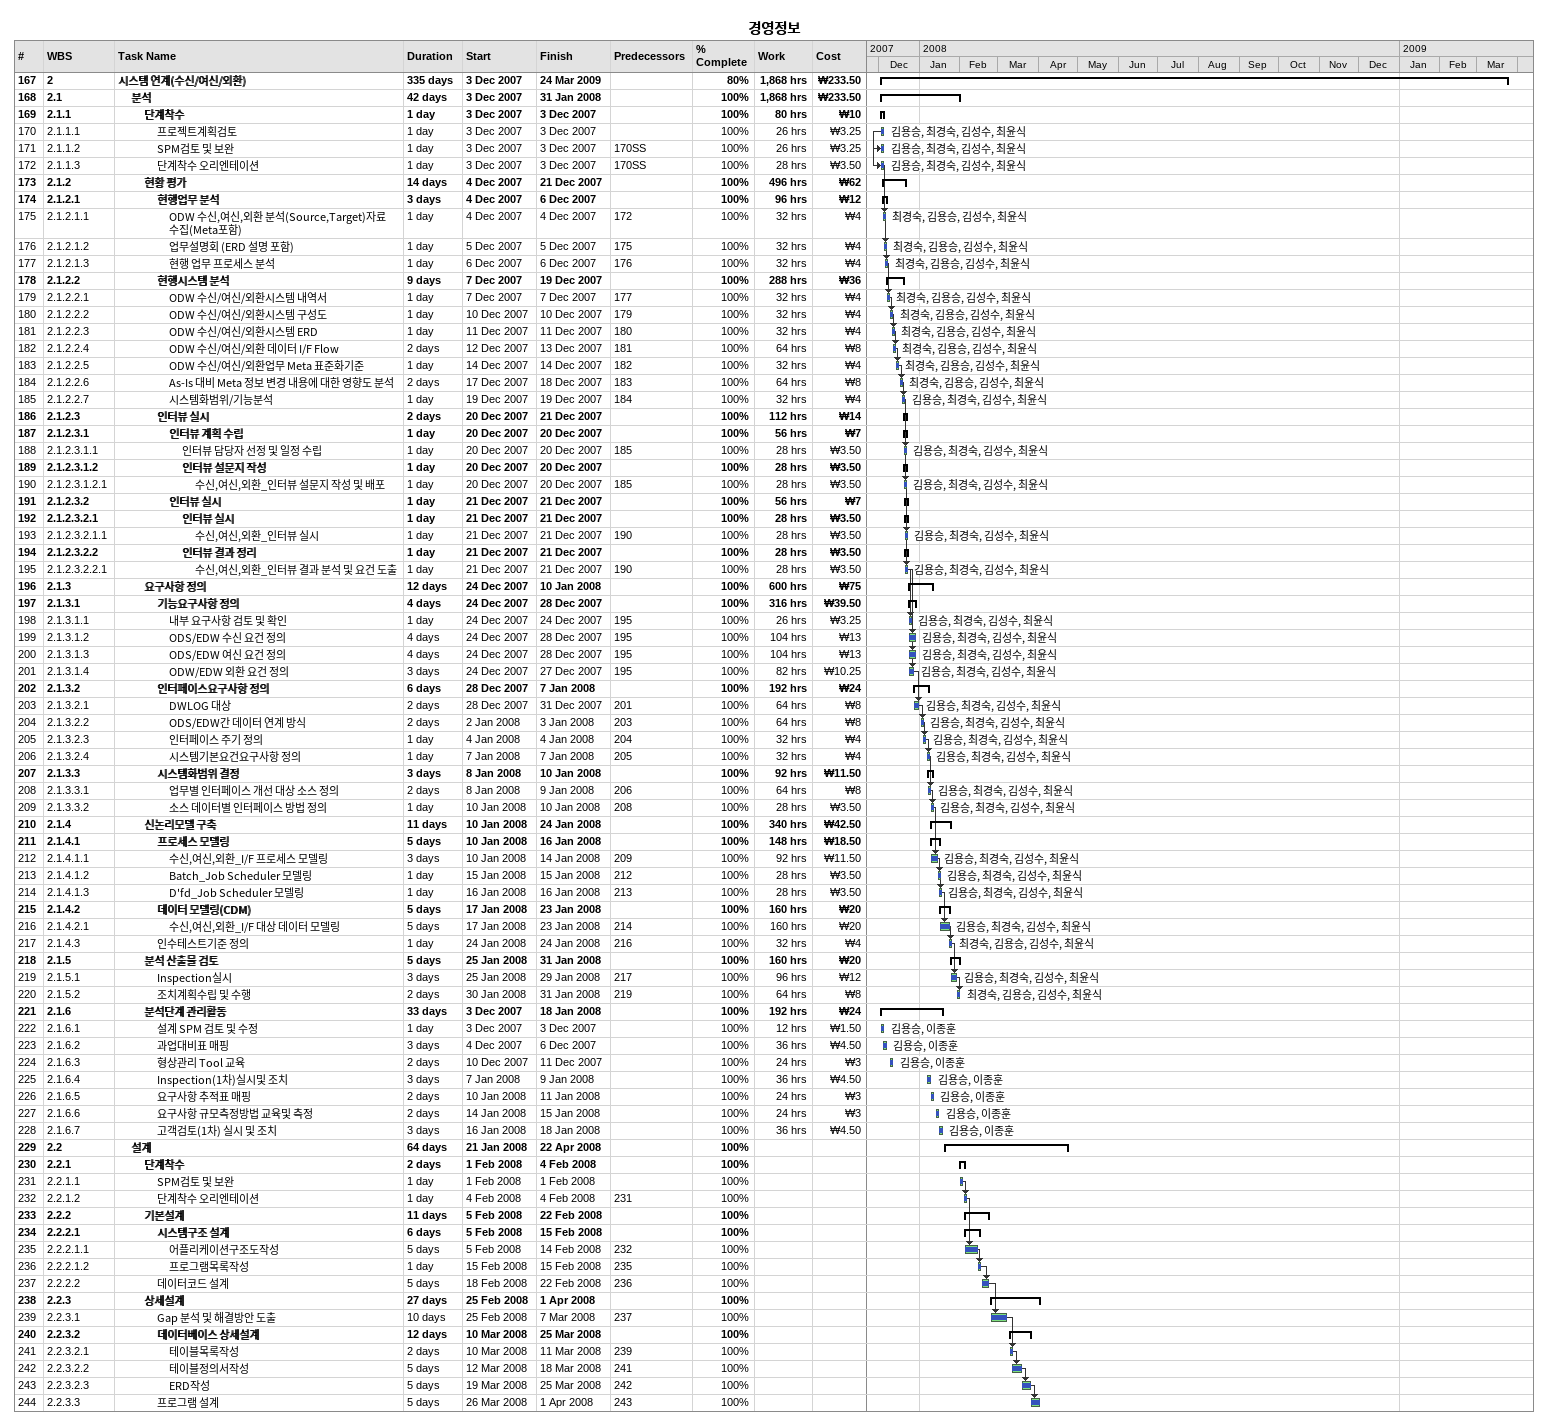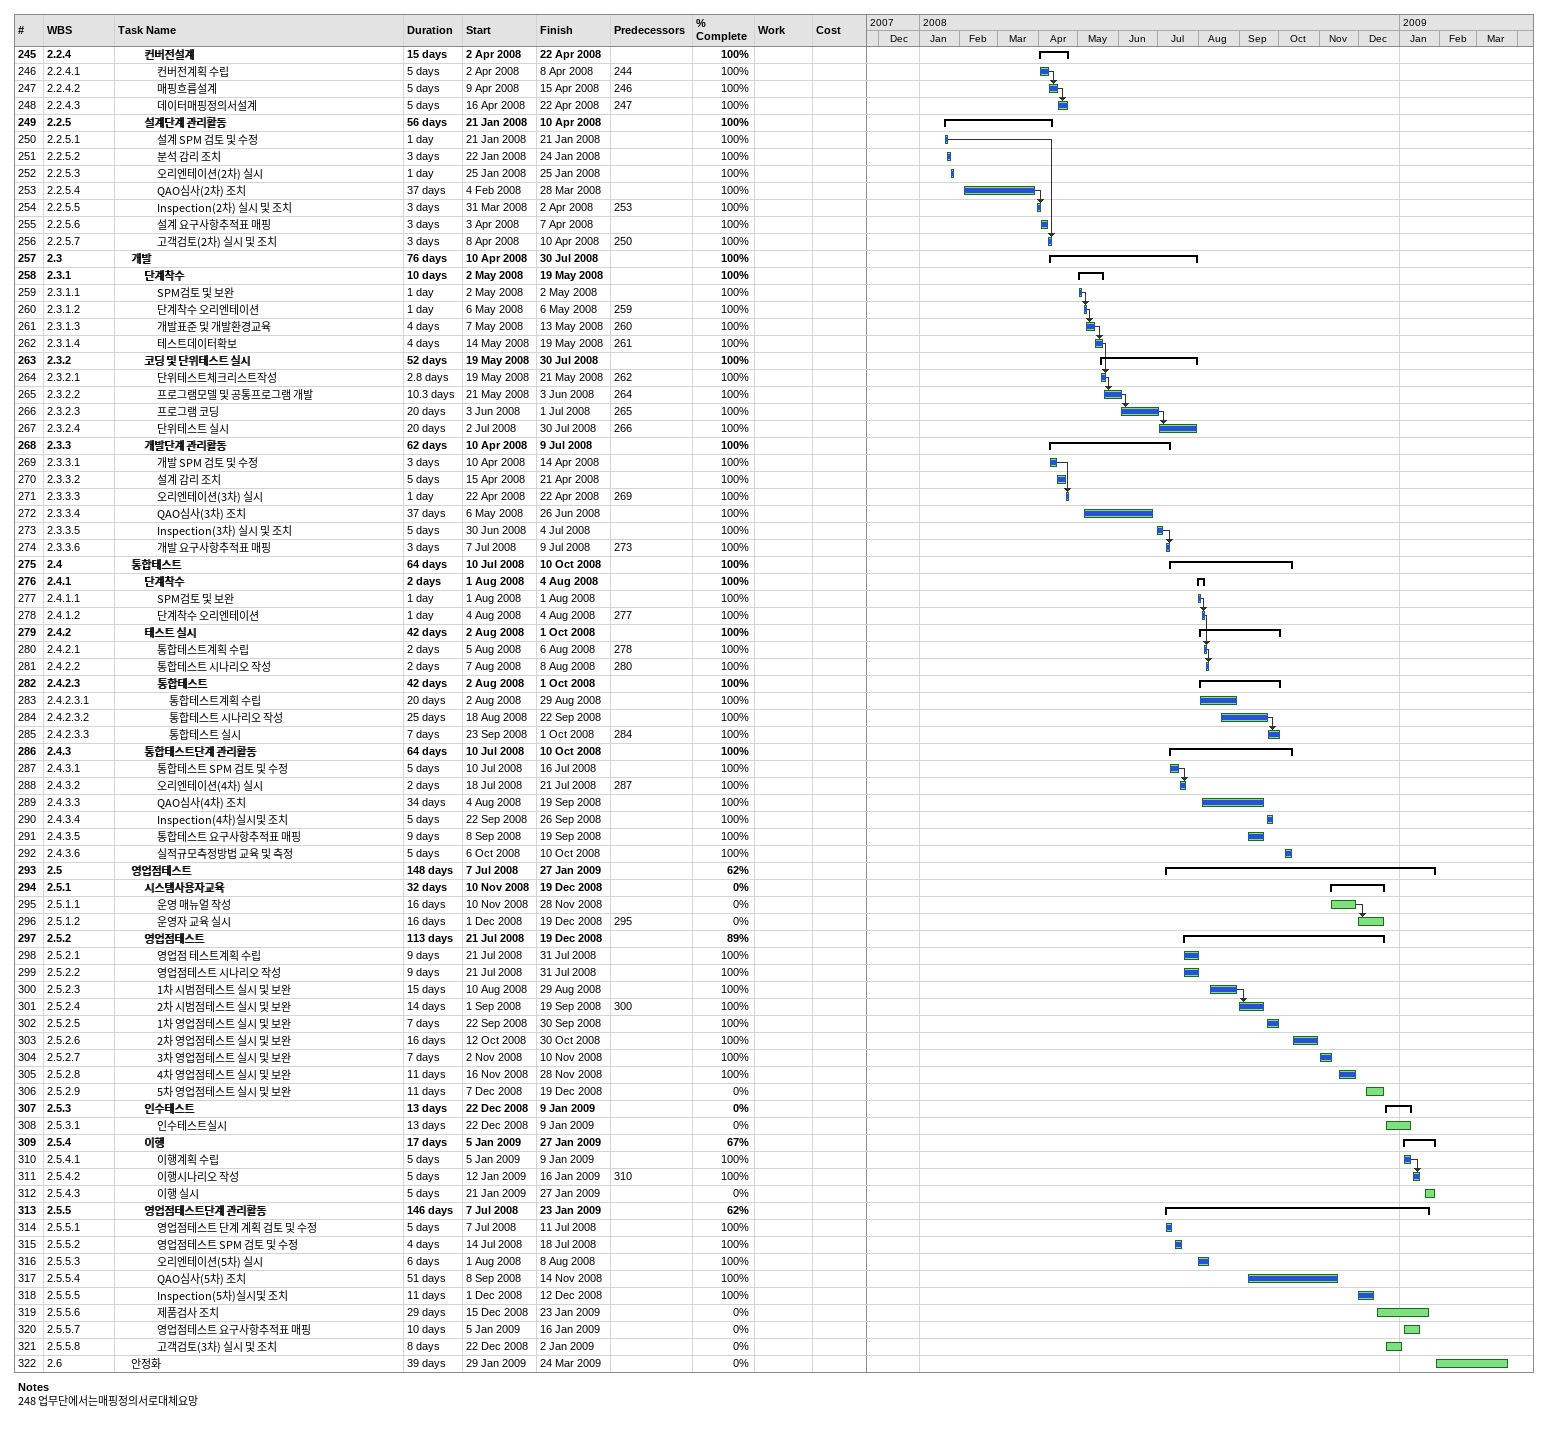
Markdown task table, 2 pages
경영정보

| ID | WBS | Task | Duration | Start | Finish | Predecessors | Resources | % complete | Work (h) | Cost (₩) |
|---|---|---|---|---|---|---|---|---|---|---|
| 167 | 2 | **시스템 연계(수신/여신/외환)** | 335d | 2007-12-03 | 2009-03-24 |  |  | 80 | 1868 | 233.50 |
| 168 | 2.1 | **분석** | 42d | 2007-12-03 | 2008-01-31 |  |  | 100 | 1868 | 233.50 |
| 169 | 2.1.1 | **단계착수** | 1d | 2007-12-03 | 2007-12-03 |  |  | 100 | 80 | 10 |
| 170 | 2.1.1.1 | 프로젝트계획검토 | 1d | 2007-12-03 | 2007-12-03 |  | 김용승, 최경숙, 김성수, 최윤식 | 100 | 26 | 3.25 |
| 171 | 2.1.1.2 | SPM검토 및 보완 | 1d | 2007-12-03 | 2007-12-03 | 170SS | 김용승, 최경숙, 김성수, 최윤식 | 100 | 26 | 3.25 |
| 172 | 2.1.1.3 | 단계착수 오리엔테이션 | 1d | 2007-12-03 | 2007-12-03 | 170SS | 김용승, 최경숙, 김성수, 최윤식 | 100 | 28 | 3.50 |
| 173 | 2.1.2 | **현황 평가** | 14d | 2007-12-04 | 2007-12-21 |  |  | 100 | 496 | 62 |
| 174 | 2.1.2.1 | **현행업무 분석** | 3d | 2007-12-04 | 2007-12-06 |  |  | 100 | 96 | 12 |
| 175 | 2.1.2.1.1 | ODW 수신,여신,외환 분석(Source,Target)자료 수집(Meta포함) | 1d | 2007-12-04 | 2007-12-04 | 172 | 최경숙, 김용승, 김성수, 최윤식 | 100 | 32 | 4 |
| 176 | 2.1.2.1.2 | 업무설명회 (ERD 설명 포함) | 1d | 2007-12-05 | 2007-12-05 | 175 | 최경숙, 김용승, 김성수, 최윤식 | 100 | 32 | 4 |
| 177 | 2.1.2.1.3 | 현행 업무 프로세스 분석 | 1d | 2007-12-06 | 2007-12-06 | 176 | 최경숙, 김용승, 김성수, 최윤식 | 100 | 32 | 4 |
| 178 | 2.1.2.2 | **현행시스템 분석** | 9d | 2007-12-07 | 2007-12-19 |  |  | 100 | 288 | 36 |
| 179 | 2.1.2.2.1 | ODW 수신/여신/외환시스템 내역서 | 1d | 2007-12-07 | 2007-12-07 | 177 | 최경숙, 김용승, 김성수, 최윤식 | 100 | 32 | 4 |
| 180 | 2.1.2.2.2 | ODW 수신/여신/외환시스템 구성도 | 1d | 2007-12-10 | 2007-12-10 | 179 | 최경숙, 김용승, 김성수, 최윤식 | 100 | 32 | 4 |
| 181 | 2.1.2.2.3 | ODW 수신/여신/외환시스템 ERD | 1d | 2007-12-11 | 2007-12-11 | 180 | 최경숙, 김용승, 김성수, 최윤식 | 100 | 32 | 4 |
| 182 | 2.1.2.2.4 | ODW 수신/여신/외환 데이터 I/F Flow | 2d | 2007-12-12 | 2007-12-13 | 181 | 최경숙, 김용승, 김성수, 최윤식 | 100 | 64 | 8 |
| 183 | 2.1.2.2.5 | ODW 수신/여신/외환업무 Meta 표준화기준 | 1d | 2007-12-14 | 2007-12-14 | 182 | 최경숙, 김용승, 김성수, 최윤식 | 100 | 32 | 4 |
| 184 | 2.1.2.2.6 | As-Is 대비 Meta 정보 변경 내용에 대한 영향도 분석 | 2d | 2007-12-17 | 2007-12-18 | 183 | 최경숙, 김용승, 김성수, 최윤식 | 100 | 64 | 8 |
| 185 | 2.1.2.2.7 | 시스템화범위/기능분석 | 1d | 2007-12-19 | 2007-12-19 | 184 | 김용승, 최경숙, 김성수, 최윤식 | 100 | 32 | 4 |
| 186 | 2.1.2.3 | **인터뷰 실시** | 2d | 2007-12-20 | 2007-12-21 |  |  | 100 | 112 | 14 |
| 187 | 2.1.2.3.1 | **인터뷰 계획 수립** | 1d | 2007-12-20 | 2007-12-20 |  |  | 100 | 56 | 7 |
| 188 | 2.1.2.3.1.1 | 인터뷰 담당자 선정 및 일정 수립 | 1d | 2007-12-20 | 2007-12-20 | 185 | 김용승, 최경숙, 김성수, 최윤식 | 100 | 28 | 3.50 |
| 189 | 2.1.2.3.1.2 | **인터뷰 설문지 작성** | 1d | 2007-12-20 | 2007-12-20 |  |  | 100 | 28 | 3.50 |
| 190 | 2.1.2.3.1.2.1 | 수신,여신,외환_인터뷰 설문지 작성 및 배포 | 1d | 2007-12-20 | 2007-12-20 | 185 | 김용승, 최경숙, 김성수, 최윤식 | 100 | 28 | 3.50 |
| 191 | 2.1.2.3.2 | **인터뷰 실시** | 1d | 2007-12-21 | 2007-12-21 |  |  | 100 | 56 | 7 |
| 192 | 2.1.2.3.2.1 | **인터뷰 실시** | 1d | 2007-12-21 | 2007-12-21 |  |  | 100 | 28 | 3.50 |
| 193 | 2.1.2.3.2.1.1 | 수신,여신,외환_인터뷰 실시 | 1d | 2007-12-21 | 2007-12-21 | 190 | 김용승, 최경숙, 김성수, 최윤식 | 100 | 28 | 3.50 |
| 194 | 2.1.2.3.2.2 | **인터뷰 결과 정리** | 1d | 2007-12-21 | 2007-12-21 |  |  | 100 | 28 | 3.50 |
| 195 | 2.1.2.3.2.2.1 | 수신,여신,외환_인터뷰 결과 분석 및 요건 도출 | 1d | 2007-12-21 | 2007-12-21 | 190 | 김용승, 최경숙, 김성수, 최윤식 | 100 | 28 | 3.50 |
| 196 | 2.1.3 | **요구사항 정의** | 12d | 2007-12-24 | 2008-01-10 |  |  | 100 | 600 | 75 |
| 197 | 2.1.3.1 | **기능요구사항 정의** | 4d | 2007-12-24 | 2007-12-28 |  |  | 100 | 316 | 39.50 |
| 198 | 2.1.3.1.1 | 내부 요구사항 검토 및 확인 | 1d | 2007-12-24 | 2007-12-24 | 195 | 김용승, 최경숙, 김성수, 최윤식 | 100 | 26 | 3.25 |
| 199 | 2.1.3.1.2 | ODS/EDW 수신 요건 정의 | 4d | 2007-12-24 | 2007-12-28 | 195 | 김용승, 최경숙, 김성수, 최윤식 | 100 | 104 | 13 |
| 200 | 2.1.3.1.3 | ODS/EDW 여신 요건 정의 | 4d | 2007-12-24 | 2007-12-28 | 195 | 김용승, 최경숙, 김성수, 최윤식 | 100 | 104 | 13 |
| 201 | 2.1.3.1.4 | ODW/EDW 외환 요건 정의 | 3d | 2007-12-24 | 2007-12-27 | 195 | 김용승, 최경숙, 김성수, 최윤식 | 100 | 82 | 10.25 |
| 202 | 2.1.3.2 | **인터페이스요구사항 정의** | 6d | 2007-12-28 | 2008-01-07 |  |  | 100 | 192 | 24 |
| 203 | 2.1.3.2.1 | DWLOG 대상 | 2d | 2007-12-28 | 2007-12-31 | 201 | 김용승, 최경숙, 김성수, 최윤식 | 100 | 64 | 8 |
| 204 | 2.1.3.2.2 | ODS/EDW간 데이터 연계 방식 | 2d | 2008-01-02 | 2008-01-03 | 203 | 김용승, 최경숙, 김성수, 최윤식 | 100 | 64 | 8 |
| 205 | 2.1.3.2.3 | 인터페이스 주기 정의 | 1d | 2008-01-04 | 2008-01-04 | 204 | 김용승, 최경숙, 김성수, 최윤식 | 100 | 32 | 4 |
| 206 | 2.1.3.2.4 | 시스템기본요건요구사항 정의 | 1d | 2008-01-07 | 2008-01-07 | 205 | 김용승, 최경숙, 김성수, 최윤식 | 100 | 32 | 4 |
| 207 | 2.1.3.3 | **시스템화범위 결정** | 3d | 2008-01-08 | 2008-01-10 |  |  | 100 | 92 | 11.50 |
| 208 | 2.1.3.3.1 | 업무별 인터페이스 개선 대상 소스 정의 | 2d | 2008-01-08 | 2008-01-09 | 206 | 김용승, 최경숙, 김성수, 최윤식 | 100 | 64 | 8 |
| 209 | 2.1.3.3.2 | 소스 데이터별 인터페이스 방법 정의 | 1d | 2008-01-10 | 2008-01-10 | 208 | 김용승, 최경숙, 김성수, 최윤식 | 100 | 28 | 3.50 |
| 210 | 2.1.4 | **신논리모델 구축** | 11d | 2008-01-10 | 2008-01-24 |  |  | 100 | 340 | 42.50 |
| 211 | 2.1.4.1 | **프로세스 모델링** | 5d | 2008-01-10 | 2008-01-16 |  |  | 100 | 148 | 18.50 |
| 212 | 2.1.4.1.1 | 수신,여신,외환_I/F 프로세스 모델링 | 3d | 2008-01-10 | 2008-01-14 | 209 | 김용승, 최경숙, 김성수, 최윤식 | 100 | 92 | 11.50 |
| 213 | 2.1.4.1.2 | Batch_Job Scheduler 모델링 | 1d | 2008-01-15 | 2008-01-15 | 212 | 김용승, 최경숙, 김성수, 최윤식 | 100 | 28 | 3.50 |
| 214 | 2.1.4.1.3 | D'fd_Job Scheduler 모델링 | 1d | 2008-01-16 | 2008-01-16 | 213 | 김용승, 최경숙, 김성수, 최윤식 | 100 | 28 | 3.50 |
| 215 | 2.1.4.2 | **데이터 모델링(CDM)** | 5d | 2008-01-17 | 2008-01-23 |  |  | 100 | 160 | 20 |
| 216 | 2.1.4.2.1 | 수신,여신,외환_I/F 대상 데이터 모델링 | 5d | 2008-01-17 | 2008-01-23 | 214 | 김용승, 최경숙, 김성수, 최윤식 | 100 | 160 | 20 |
| 217 | 2.1.4.3 | 인수테스트기준 정의 | 1d | 2008-01-24 | 2008-01-24 | 216 | 최경숙, 김용승, 김성수, 최윤식 | 100 | 32 | 4 |
| 218 | 2.1.5 | **분석 산출물 검토** | 5d | 2008-01-25 | 2008-01-31 |  |  | 100 | 160 | 20 |
| 219 | 2.1.5.1 | Inspection실시 | 3d | 2008-01-25 | 2008-01-29 | 217 | 김용승, 최경숙, 김성수, 최윤식 | 100 | 96 | 12 |
| 220 | 2.1.5.2 | 조치계획수립 및 수행 | 2d | 2008-01-30 | 2008-01-31 | 219 | 최경숙, 김용승, 김성수, 최윤식 | 100 | 64 | 8 |
| 221 | 2.1.6 | **분석단계 관리활동** | 33d | 2007-12-03 | 2008-01-18 |  |  | 100 | 192 | 24 |
| 222 | 2.1.6.1 | 설계 SPM 검토 및 수정 | 1d | 2007-12-03 | 2007-12-03 |  | 김용승, 이종훈 | 100 | 12 | 1.50 |
| 223 | 2.1.6.2 | 과업대비표 매핑 | 3d | 2007-12-04 | 2007-12-06 |  | 김용승, 이종훈 | 100 | 36 | 4.50 |
| 224 | 2.1.6.3 | 형상관리 Tool 교육 | 2d | 2007-12-10 | 2007-12-11 |  | 김용승, 이종훈 | 100 | 24 | 3 |
| 225 | 2.1.6.4 | Inspection(1차)실시및 조치 | 3d | 2008-01-07 | 2008-01-09 |  | 김용승, 이종훈 | 100 | 36 | 4.50 |
| 226 | 2.1.6.5 | 요구사항 추적표 매핑 | 2d | 2008-01-10 | 2008-01-11 |  | 김용승, 이종훈 | 100 | 24 | 3 |
| 227 | 2.1.6.6 | 요구사항 규모측정방법 교육및 측정 | 2d | 2008-01-14 | 2008-01-15 |  | 김용승, 이종훈 | 100 | 24 | 3 |
| 228 | 2.1.6.7 | 고객검토(1차) 실시 및 조치 | 3d | 2008-01-16 | 2008-01-18 |  | 김용승, 이종훈 | 100 | 36 | 4.50 |
| 229 | 2.2 | **설계** | 64d | 2008-01-21 | 2008-04-22 |  |  | 100 |  |  |
| 230 | 2.2.1 | **단계착수** | 2d | 2008-02-01 | 2008-02-04 |  |  | 100 |  |  |
| 231 | 2.2.1.1 | SPM검토 및 보완 | 1d | 2008-02-01 | 2008-02-01 |  |  | 100 |  |  |
| 232 | 2.2.1.2 | 단계착수 오리엔테이션 | 1d | 2008-02-04 | 2008-02-04 | 231 |  | 100 |  |  |
| 233 | 2.2.2 | **기본설계** | 11d | 2008-02-05 | 2008-02-22 |  |  | 100 |  |  |
| 234 | 2.2.2.1 | **시스템구조 설계** | 6d | 2008-02-05 | 2008-02-15 |  |  | 100 |  |  |
| 235 | 2.2.2.1.1 | 어플리케이션구조도작성 | 5d | 2008-02-05 | 2008-02-14 | 232 |  | 100 |  |  |
| 236 | 2.2.2.1.2 | 프로그램목록작성 | 1d | 2008-02-15 | 2008-02-15 | 235 |  | 100 |  |  |
| 237 | 2.2.2.2 | 데이터코드 설계 | 5d | 2008-02-18 | 2008-02-22 | 236 |  | 100 |  |  |
| 238 | 2.2.3 | **상세설계** | 27d | 2008-02-25 | 2008-04-01 |  |  | 100 |  |  |
| 239 | 2.2.3.1 | Gap 분석 및 해결방안 도출 | 10d | 2008-02-25 | 2008-03-07 | 237 |  | 100 |  |  |
| 240 | 2.2.3.2 | **데이터베이스 상세설계** | 12d | 2008-03-10 | 2008-03-25 |  |  | 100 |  |  |
| 241 | 2.2.3.2.1 | 테이블목록작성 | 2d | 2008-03-10 | 2008-03-11 | 239 |  | 100 |  |  |
| 242 | 2.2.3.2.2 | 테이블정의서작성 | 5d | 2008-03-12 | 2008-03-18 | 241 |  | 100 |  |  |
| 243 | 2.2.3.2.3 | ERD작성 | 5d | 2008-03-19 | 2008-03-25 | 242 |  | 100 |  |  |
| 244 | 2.2.3.3 | 프로그램 설계 | 5d | 2008-03-26 | 2008-04-01 | 243 |  | 100 |  |  |
| 245 | 2.2.4 | **컨버전설계** | 15d | 2008-04-02 | 2008-04-22 |  |  | 100 |  |  |
| 246 | 2.2.4.1 | 컨버전계획 수립 | 5d | 2008-04-02 | 2008-04-08 | 244 |  | 100 |  |  |
| 247 | 2.2.4.2 | 매핑흐름설계 | 5d | 2008-04-09 | 2008-04-15 | 246 |  | 100 |  |  |
| 248 | 2.2.4.3 | 데이터매핑정의서설계 | 5d | 2008-04-16 | 2008-04-22 | 247 |  | 100 |  |  |
| 249 | 2.2.5 | **설계단계 관리활동** | 56d | 2008-01-21 | 2008-04-10 |  |  | 100 |  |  |
| 250 | 2.2.5.1 | 설계 SPM 검토 및 수정 | 1d | 2008-01-21 | 2008-01-21 |  |  | 100 |  |  |
| 251 | 2.2.5.2 | 분석 감리 조치 | 3d | 2008-01-22 | 2008-01-24 |  |  | 100 |  |  |
| 252 | 2.2.5.3 | 오리엔테이션(2차) 실시 | 1d | 2008-01-25 | 2008-01-25 |  |  | 100 |  |  |
| 253 | 2.2.5.4 | QAO심사(2차) 조치 | 37d | 2008-02-04 | 2008-03-28 |  |  | 100 |  |  |
| 254 | 2.2.5.5 | Inspection(2차) 실시 및 조치 | 3d | 2008-03-31 | 2008-04-02 | 253 |  | 100 |  |  |
| 255 | 2.2.5.6 | 설계 요구사항추적표 매핑 | 3d | 2008-04-03 | 2008-04-07 |  |  | 100 |  |  |
| 256 | 2.2.5.7 | 고객검토(2차) 실시 및 조치 | 3d | 2008-04-08 | 2008-04-10 | 250 |  | 100 |  |  |
| 257 | 2.3 | **개발** | 76d | 2008-04-10 | 2008-07-30 |  |  | 100 |  |  |
| 258 | 2.3.1 | **단계착수** | 10d | 2008-05-02 | 2008-05-19 |  |  | 100 |  |  |
| 259 | 2.3.1.1 | SPM검토 및 보완 | 1d | 2008-05-02 | 2008-05-02 |  |  | 100 |  |  |
| 260 | 2.3.1.2 | 단계착수 오리엔테이션 | 1d | 2008-05-06 | 2008-05-06 | 259 |  | 100 |  |  |
| 261 | 2.3.1.3 | 개발표준 및 개발환경교육 | 4d | 2008-05-07 | 2008-05-13 | 260 |  | 100 |  |  |
| 262 | 2.3.1.4 | 테스트데이터확보 | 4d | 2008-05-14 | 2008-05-19 | 261 |  | 100 |  |  |
| 263 | 2.3.2 | **코딩 및 단위테스트 실시** | 52d | 2008-05-19 | 2008-07-30 |  |  | 100 |  |  |
| 264 | 2.3.2.1 | 단위테스트체크리스트작성 | 2.8d | 2008-05-19 | 2008-05-21 | 262 |  | 100 |  |  |
| 265 | 2.3.2.2 | 프로그램모델 및 공통프로그램 개발 | 10.3d | 2008-05-21 | 2008-06-03 | 264 |  | 100 |  |  |
| 266 | 2.3.2.3 | 프로그램 코딩 | 20d | 2008-06-03 | 2008-07-01 | 265 |  | 100 |  |  |
| 267 | 2.3.2.4 | 단위테스트 실시 | 20d | 2008-07-02 | 2008-07-30 | 266 |  | 100 |  |  |
| 268 | 2.3.3 | **개발단계 관리활동** | 62d | 2008-04-10 | 2008-07-09 |  |  | 100 |  |  |
| 269 | 2.3.3.1 | 개발 SPM 검토 및 수정 | 3d | 2008-04-10 | 2008-04-14 |  |  | 100 |  |  |
| 270 | 2.3.3.2 | 설계 감리 조치 | 5d | 2008-04-15 | 2008-04-21 |  |  | 100 |  |  |
| 271 | 2.3.3.3 | 오리엔테이션(3차) 실시 | 1d | 2008-04-22 | 2008-04-22 | 269 |  | 100 |  |  |
| 272 | 2.3.3.4 | QAO심사(3차) 조치 | 37d | 2008-05-06 | 2008-06-26 |  |  | 100 |  |  |
| 273 | 2.3.3.5 | Inspection(3차) 실시 및 조치 | 5d | 2008-06-30 | 2008-07-04 |  |  | 100 |  |  |
| 274 | 2.3.3.6 | 개발 요구사항추적표 매핑 | 3d | 2008-07-07 | 2008-07-09 | 273 |  | 100 |  |  |
| 275 | 2.4 | **통합테스트** | 64d | 2008-07-10 | 2008-10-10 |  |  | 100 |  |  |
| 276 | 2.4.1 | **단계착수** | 2d | 2008-08-01 | 2008-08-04 |  |  | 100 |  |  |
| 277 | 2.4.1.1 | SPM검토 및 보완 | 1d | 2008-08-01 | 2008-08-01 |  |  | 100 |  |  |
| 278 | 2.4.1.2 | 단계착수 오리엔테이션 | 1d | 2008-08-04 | 2008-08-04 | 277 |  | 100 |  |  |
| 279 | 2.4.2 | **테스트 실시** | 42d | 2008-08-02 | 2008-10-01 |  |  | 100 |  |  |
| 280 | 2.4.2.1 | 통합테스트계획 수립 | 2d | 2008-08-05 | 2008-08-06 | 278 |  | 100 |  |  |
| 281 | 2.4.2.2 | 통합테스트 시나리오 작성 | 2d | 2008-08-07 | 2008-08-08 | 280 |  | 100 |  |  |
| 282 | 2.4.2.3 | **통합테스트** | 42d | 2008-08-02 | 2008-10-01 |  |  | 100 |  |  |
| 283 | 2.4.2.3.1 | 통합테스트계획 수립 | 20d | 2008-08-02 | 2008-08-29 |  |  | 100 |  |  |
| 284 | 2.4.2.3.2 | 통합테스트 시나리오 작성 | 25d | 2008-08-18 | 2008-09-22 |  |  | 100 |  |  |
| 285 | 2.4.2.3.3 | 통합테스트 실시 | 7d | 2008-09-23 | 2008-10-01 | 284 |  | 100 |  |  |
| 286 | 2.4.3 | **통합테스트단계 관리활동** | 64d | 2008-07-10 | 2008-10-10 |  |  | 100 |  |  |
| 287 | 2.4.3.1 | 통합테스트 SPM 검토 및 수정 | 5d | 2008-07-10 | 2008-07-16 |  |  | 100 |  |  |
| 288 | 2.4.3.2 | 오리엔테이션(4차) 실시 | 2d | 2008-07-18 | 2008-07-21 | 287 |  | 100 |  |  |
| 289 | 2.4.3.3 | QAO심사(4차) 조치 | 34d | 2008-08-04 | 2008-09-19 |  |  | 100 |  |  |
| 290 | 2.4.3.4 | Inspection(4차)실시및 조치 | 5d | 2008-09-22 | 2008-09-26 |  |  | 100 |  |  |
| 291 | 2.4.3.5 | 통합테스트 요구사항추적표 매핑 | 9d | 2008-09-08 | 2008-09-19 |  |  | 100 |  |  |
| 292 | 2.4.3.6 | 실적규모측정방법 교육 및 측정 | 5d | 2008-10-06 | 2008-10-10 |  |  | 100 |  |  |
| 293 | 2.5 | **영업점테스트** | 148d | 2008-07-07 | 2009-01-27 |  |  | 62 |  |  |
| 294 | 2.5.1 | **시스템사용자교육** | 32d | 2008-11-10 | 2008-12-19 |  |  | 0 |  |  |
| 295 | 2.5.1.1 | 운영 매뉴얼 작성 | 16d | 2008-11-10 | 2008-11-28 |  |  | 0 |  |  |
| 296 | 2.5.1.2 | 운영자 교육 실시 | 16d | 2008-12-01 | 2008-12-19 | 295 |  | 0 |  |  |
| 297 | 2.5.2 | **영업점테스트** | 113d | 2008-07-21 | 2008-12-19 |  |  | 89 |  |  |
| 298 | 2.5.2.1 | 영업점 테스트계획 수립 | 9d | 2008-07-21 | 2008-07-31 |  |  | 100 |  |  |
| 299 | 2.5.2.2 | 영업점테스트 시나리오 작성 | 9d | 2008-07-21 | 2008-07-31 |  |  | 100 |  |  |
| 300 | 2.5.2.3 | 1차 시범점테스트 실시 및 보완 | 15d | 2008-08-10 | 2008-08-29 |  |  | 100 |  |  |
| 301 | 2.5.2.4 | 2차 시범점테스트 실시 및 보완 | 14d | 2008-09-01 | 2008-09-19 | 300 |  | 100 |  |  |
| 302 | 2.5.2.5 | 1차 영업점테스트 실시 및 보완 | 7d | 2008-09-22 | 2008-09-30 |  |  | 100 |  |  |
| 303 | 2.5.2.6 | 2차 영업점테스트 실시 및 보완 | 16d | 2008-10-12 | 2008-10-30 |  |  | 100 |  |  |
| 304 | 2.5.2.7 | 3차 영업점테스트 실시 및 보완 | 7d | 2008-11-02 | 2008-11-10 |  |  | 100 |  |  |
| 305 | 2.5.2.8 | 4차 영업점테스트 실시 및 보완 | 11d | 2008-11-16 | 2008-11-28 |  |  | 100 |  |  |
| 306 | 2.5.2.9 | 5차 영업점테스트 실시 및 보완 | 11d | 2008-12-07 | 2008-12-19 |  |  | 0 |  |  |
| 307 | 2.5.3 | **인수테스트** | 13d | 2008-12-22 | 2009-01-09 |  |  | 0 |  |  |
| 308 | 2.5.3.1 | 인수테스트실시 | 13d | 2008-12-22 | 2009-01-09 |  |  | 0 |  |  |
| 309 | 2.5.4 | **이행** | 17d | 2009-01-05 | 2009-01-27 |  |  | 67 |  |  |
| 310 | 2.5.4.1 | 이행계획 수립 | 5d | 2009-01-05 | 2009-01-09 |  |  | 100 |  |  |
| 311 | 2.5.4.2 | 이행시나리오 작성 | 5d | 2009-01-12 | 2009-01-16 | 310 |  | 100 |  |  |
| 312 | 2.5.4.3 | 이행 실시 | 5d | 2009-01-21 | 2009-01-27 |  |  | 0 |  |  |
| 313 | 2.5.5 | **영업점테스트단계 관리활동** | 146d | 2008-07-07 | 2009-01-23 |  |  | 62 |  |  |
| 314 | 2.5.5.1 | 영업점테스트 단계 계획 검토 및 수정 | 5d | 2008-07-07 | 2008-07-11 |  |  | 100 |  |  |
| 315 | 2.5.5.2 | 영업점테스트 SPM 검토 및 수정 | 4d | 2008-07-14 | 2008-07-18 |  |  | 100 |  |  |
| 316 | 2.5.5.3 | 오리엔테이션(5차) 실시 | 6d | 2008-08-01 | 2008-08-08 |  |  | 100 |  |  |
| 317 | 2.5.5.4 | QAO심사(5차) 조치 | 51d | 2008-09-08 | 2008-11-14 |  |  | 100 |  |  |
| 318 | 2.5.5.5 | Inspection(5차)실시및 조치 | 11d | 2008-12-01 | 2008-12-12 |  |  | 100 |  |  |
| 319 | 2.5.5.6 | 제품검사 조치 | 29d | 2008-12-15 | 2009-01-23 |  |  | 0 |  |  |
| 320 | 2.5.5.7 | 영업점테스트 요구사항추적표 매핑 | 10d | 2009-01-05 | 2009-01-16 |  |  | 0 |  |  |
| 321 | 2.5.5.8 | 고객검토(3차) 실시 및 조치 | 8d | 2008-12-22 | 2009-01-02 |  |  | 0 |  |  |
| 322 | 2.6 | 안정화 | 39d | 2009-01-29 | 2009-03-24 |  |  | 0 |  |  |

Notes
- 248: 업무단에서는 매핑정의서로 대체요망
